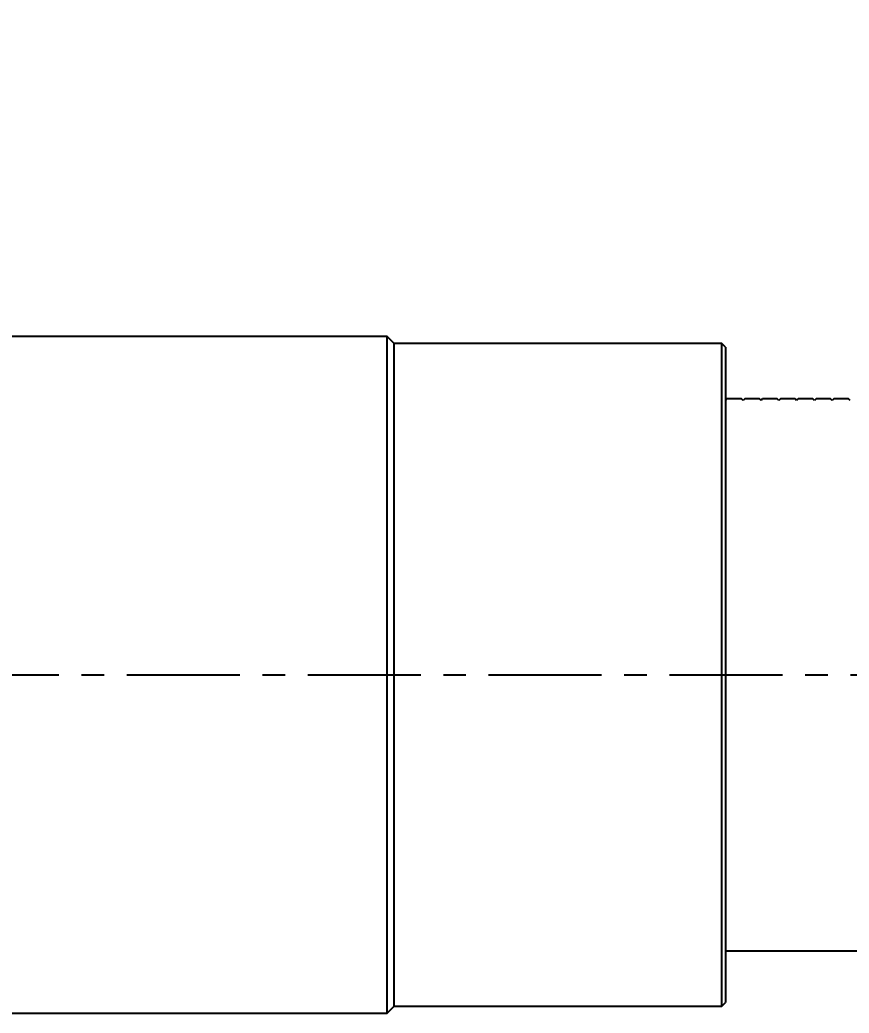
# Model space of a CAD drawing. Header units: millimetres. Extents: x -406 to 1097, y -706 to 717.
# Drawn here: x 88.8 to 135.4, y 605.6 to 661.4 of the extents above; entities that cross this region are included whole.
import ezdxf

# ---------------------------------------------------------------- set-up
doc = ezdxf.new("R2010")
doc.units = ezdxf.units.MM
doc.header["$PDSIZE"] = -1
doc.linetypes.add('CENTER', pattern=[10.16, 6.35, -1.27, 1.27, -1.27])
doc.dimstyles.new('ISO-25', dxfattribs={"dimtxt": 10, "dimasz": 10, "dimexe": 1.25, "dimexo": 0.625, "dimgap": 1.5, "dimtad": 1, "dimdec": 1, "dimtxsty": 'Standard', "dimcen": 2.5, "dimclrd": 1, "dimclre": 1, "dimclrt": 1, "dimadec": 0, "dimazin": 0, "dimtfac": 1, "dimtdec": 1, "dimtmove": 0, "dimatfit": 3, "dimfxl": 0, "dimarcsym": 0})

# ---------------------------------------------------------------- blocks, each defined once
blk = doc.blocks.new('*D9')
at = {"color": 1, "lineweight": -2, "transparency": 16777216}
for p, q in [((-340.07, 625.096), (-340.07, 704.477)), ((460.429, 636.207), (460.429, 704.477)), ((450.429, 703.227), (-330.07, 703.227))]:
    blk.add_line(p, q, dxfattribs=at)
at = {"color": 1, "transparency": 16777216}
for points in [[(-330.07, 704.894), (-330.07, 701.561), (-340.07, 703.227)], [(450.429, 704.894), (450.429, 701.561), (460.429, 703.227)]]:
    blk.add_solid(points, dxfattribs=at)
at = {"layer": 'Defpoints', "color": 0, "transparency": 16777216}
for p in [(-340.07, 703.227), (460.429, 635.582), (-340.07, 624.471)]:
    blk.add_point(p, dxfattribs=at)
at = {"color": 1, "transparency": 16777216, "insert": (60.18, 710.561), "char_height": 10, "attachment_point": 5}
blk.add_mtext('800,5', dxfattribs=at)

msp = doc.modelspace()

# ---------------------------------------------------------------- linework, layer by layer
for p, q in [((109.429, 643.582), (-62.071, 643.582)), ((109.829, 643.182), (109.429, 643.582)), ((109.429, 605.582), (109.429, 643.582)), ((128.229, 643.182), (109.829, 643.182)), ((109.829, 605.982), (109.829, 643.182)), ((128.429, 642.982), (128.229, 643.182)), ((128.229, 605.982), (128.229, 643.182)), ((128.429, 642.982), (128.429, 606.193)), ((129.329, 640.082), (128.529, 640.082)), ((130.329, 640.082), (129.529, 640.082)), ((131.329, 640.082), (130.529, 640.082)), ((132.329, 640.082), (131.529, 640.082)), ((133.329, 640.082), (132.529, 640.082)), ((134.329, 640.082), (133.529, 640.082)), ((135.329, 640.082), (134.529, 640.082)), ((128.429, 609.082), (280.429, 609.082)), ((109.429, 605.582), (109.829, 605.982)), ((109.829, 605.982), (128.229, 605.982)), ((128.229, 605.982), (128.429, 606.182)), ((128.429, 606.193), (128.429, 606.182)), ((-62.071, 605.582), (109.429, 605.582))]:
    msp.add_line(p, q)
at = {"color": 4, "linetype": 'CENTER'}
msp.add_line((-342.071, 624.582), (285.429, 624.582), dxfattribs=at)
at = {"flags": 128}
for points in [[(128.529, 640.082), (128.518, 640.071), (128.429, 639.982)], [(129.429, 639.982), (129.34, 640.071), (129.329, 640.082)], [(129.529, 640.082), (129.518, 640.071), (129.429, 639.982)], [(130.429, 639.982), (130.34, 640.071), (130.329, 640.082)], [(130.529, 640.082), (130.518, 640.071), (130.429, 639.982)], [(131.429, 639.982), (131.34, 640.071), (131.329, 640.082)], [(131.529, 640.082), (131.518, 640.071), (131.429, 639.982)], [(132.429, 639.982), (132.34, 640.071), (132.329, 640.082)], [(132.529, 640.082), (132.518, 640.071), (132.429, 639.982)], [(133.429, 639.982), (133.34, 640.071), (133.329, 640.082)], [(133.529, 640.082), (133.518, 640.071), (133.429, 639.982)], [(134.429, 639.982), (134.34, 640.071), (134.329, 640.082)], [(134.529, 640.082), (134.518, 640.071), (134.429, 639.982)], [(135.429, 639.982), (135.34, 640.071), (135.329, 640.082)]]:
    msp.add_lwpolyline(points, dxfattribs=at)

# ---------------------------------------------------------------- dimensions: what is measured, and where the dimension line sits
dim = msp.add_linear_dim(base=(-340.07, 703.227), p1=(460.429, 635.582), p2=(-340.07, 624.471), dimstyle='ISO-25')
dim.commit()
dim.dimension.update_dxf_attribs({"geometry": '*D9', "text_midpoint": (60.18, 710.561)})

doc.saveas('drawing.dxf')
